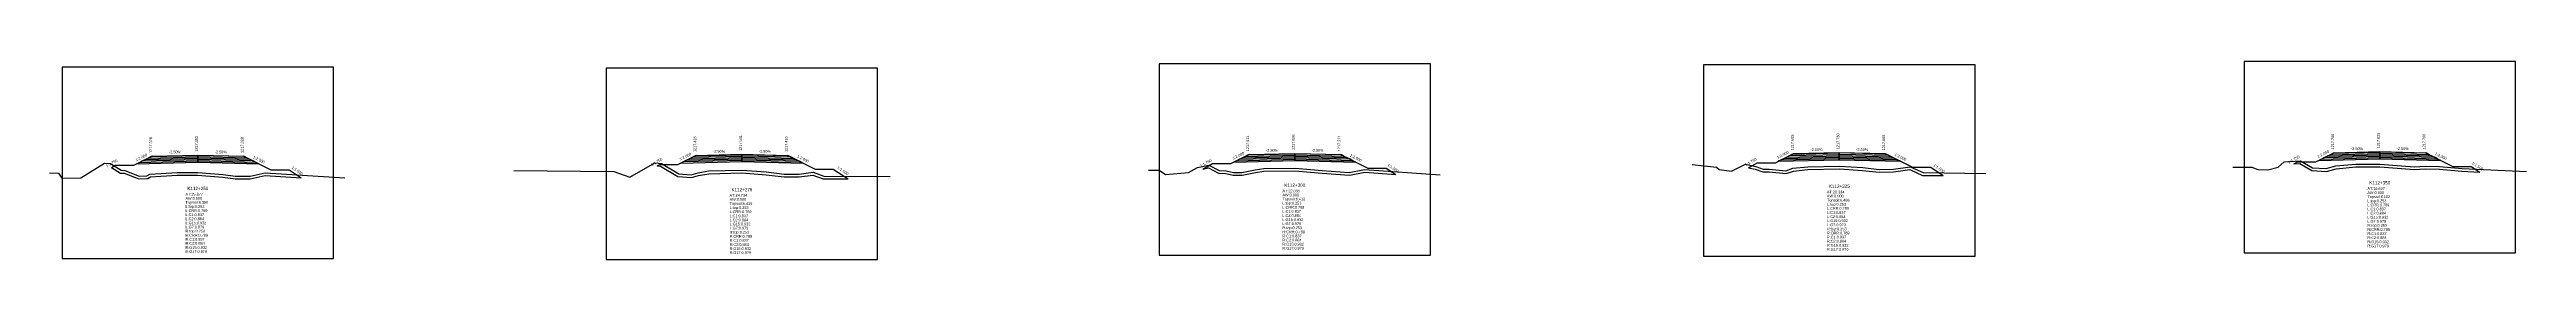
# Model space of a CAD drawing. Extents: x -7 to 78429, y 1189 to 1262.
# Drawn here: x 63124.7 to 63395.7, y 1206 to 1227.7 of the extents above; entities that cross this region are included whole.
import ezdxf
from ezdxf.enums import TextEntityAlignment as Align

# ---------------------------------------------------------------- set-up
doc = ezdxf.new("R2010")
doc.units = 0

msp = doc.modelspace()

# ---------------------------------------------------------------- linework, layer by layer
at = {"layer": 'A4_BORDER', "color": 7}
for points in [[(63126.035, 1206.104), (63155.735, 1206.104), (63155.735, 1227.104), (63126.035, 1227.104), (63126.035, 1206.104)], [(63185.571, 1205.98), (63215.271, 1205.98), (63215.271, 1226.98), (63185.571, 1226.98), (63185.571, 1205.98)], [(63246.067, 1206.468), (63275.767, 1206.468), (63275.767, 1227.468), (63246.067, 1227.468), (63246.067, 1206.468)], [(63305.653, 1206.346), (63335.353, 1206.346), (63335.353, 1227.346), (63305.653, 1227.346), (63305.653, 1206.346)], [(63364.789, 1206.727), (63394.489, 1206.727), (63394.489, 1227.727), (63364.789, 1227.727), (63364.789, 1206.727)]]:
    msp.add_lwpolyline(points, dxfattribs=at)
at = {"layer": 'CLEAR_GROUND', "color": 8}
for points in [[(63131.455, 1216.083), (63132.421, 1215.479), (63132.835, 1215.462), (63134.428, 1214.847), (63135.408, 1214.861), (63135.714, 1215.056), (63136.84, 1215.141), (63138.648, 1215.25), (63140.864, 1215.242), (63143.632, 1215.034), (63144.963, 1214.844), (63146.626, 1214.836), (63148.267, 1215.198), (63152.195, 1214.954)], [(63191.155, 1216.264), (63191.525, 1216.218), (63193.418, 1215.089), (63194.897, 1214.994), (63195.683, 1215.223), (63196.805, 1215.401), (63200.406, 1215.493), (63203.058, 1215.296), (63205.037, 1215.066), (63206.694, 1215.063), (63208.185, 1215.258), (63209.327, 1214.841), (63212.051, 1214.83)], [(63250.855, 1215.904), (63251.47, 1216.039), (63252.567, 1215.477), (63253.368, 1215.419), (63254.165, 1215.252), (63255.169, 1215.237), (63256.63, 1215.547), (63257.534, 1215.665), (63260.933, 1215.706), (63263.907, 1215.457), (63266.888, 1215.241), (63268.564, 1215.558), (63271.957, 1215.318)], [(63310.555, 1216.063), (63311.295, 1215.916), (63312.117, 1215.599), (63312.813, 1215.609), (63314.704, 1215.429), (63315.475, 1215.7), (63317.059, 1215.876), (63320.525, 1215.921), (63323.035, 1215.772), (63324.866, 1215.576), (63326.445, 1215.592), (63328.202, 1215.856), (63329.613, 1215.222), (63331.867, 1215.196)], [(63370.255, 1216.481), (63370.906, 1216.528), (63372.201, 1215.765), (63373.808, 1215.657), (63374.869, 1215.955), (63377.03, 1216.141), (63379.636, 1216.146), (63383.455, 1215.864), (63384.624, 1215.926), (63386.164, 1215.909), (63388.632, 1215.67), (63390.573, 1215.577)]]:
    msp.add_lwpolyline(points, dxfattribs=at)
at = {"layer": 'DESIGN_ROAD_TRIMMED', "color": 1}
for points in [[(63131.455, 1216.083), (63131.885, 1216.328), (63133.885, 1216.328), (63135.885, 1217.328), (63135.885, 1217.328), (63135.78, 1217.275), (63135.78, 1217.275), (63135.464, 1217.117), (63135.464, 1217.117), (63135.148, 1216.96), (63135.148, 1216.96), (63134.832, 1216.802), (63134.832, 1216.802), (63134.516, 1216.644), (63134.516, 1216.644), (63134.201, 1216.486), (63140.885, 1216.653), (63140.885, 1216.803), (63140.885, 1216.803), (63140.885, 1216.953), (63140.885, 1216.953), (63140.885, 1217.103), (63140.885, 1217.103), (63140.885, 1217.253), (63140.885, 1217.253), (63140.885, 1217.403), (63140.885, 1217.403), (63140.885, 1217.453), (63140.885, 1217.453), (63140.885, 1217.453), (63140.885, 1217.453), (63140.885, 1217.453), (63140.885, 1217.403), (63140.885, 1217.403), (63140.885, 1217.253), (63140.885, 1217.253), (63140.885, 1217.103), (63140.885, 1217.103), (63140.885, 1216.953), (63140.885, 1216.953), (63140.885, 1216.803), (63140.885, 1216.803), (63140.885, 1216.653), (63147.569, 1216.486), (63147.253, 1216.644), (63147.253, 1216.644), (63146.937, 1216.802), (63146.937, 1216.802), (63146.622, 1216.96), (63146.622, 1216.96), (63146.306, 1217.117), (63146.306, 1217.117), (63145.99, 1217.275), (63145.99, 1217.275), (63145.885, 1217.328), (63145.885, 1217.328), (63148.885, 1215.828), (63150.885, 1215.828), (63152.195, 1214.954)], [(63191.155, 1216.264), (63191.421, 1216.416), (63193.421, 1216.416), (63195.421, 1217.416), (63195.421, 1217.416), (63195.316, 1217.363), (63195.316, 1217.363), (63195, 1217.205), (63195, 1217.205), (63194.684, 1217.048), (63194.684, 1217.048), (63194.368, 1216.89), (63194.368, 1216.89), (63194.053, 1216.732), (63194.053, 1216.732), (63193.737, 1216.574), (63200.421, 1216.741), (63200.421, 1216.891), (63200.421, 1216.891), (63200.421, 1217.041), (63200.421, 1217.041), (63200.421, 1217.191), (63200.421, 1217.191), (63200.421, 1217.341), (63200.421, 1217.341), (63200.421, 1217.491), (63200.421, 1217.491), (63200.421, 1217.541), (63200.421, 1217.541), (63200.421, 1217.541), (63200.421, 1217.541), (63200.421, 1217.541), (63200.421, 1217.491), (63200.421, 1217.491), (63200.421, 1217.341), (63200.421, 1217.341), (63200.421, 1217.191), (63200.421, 1217.191), (63200.421, 1217.041), (63200.421, 1217.041), (63200.421, 1216.891), (63200.421, 1216.891), (63200.421, 1216.741), (63207.105, 1216.574), (63206.79, 1216.732), (63206.79, 1216.732), (63206.474, 1216.89), (63206.474, 1216.89), (63206.158, 1217.048), (63206.158, 1217.048), (63205.842, 1217.205), (63205.842, 1217.205), (63205.526, 1217.363), (63205.526, 1217.363), (63205.421, 1217.416), (63205.421, 1217.416), (63208.421, 1215.916), (63210.421, 1215.916), (63212.051, 1214.83)], [(63250.855, 1215.904), (63251.917, 1216.511), (63253.917, 1216.511), (63255.917, 1217.511), (63255.917, 1217.511), (63255.812, 1217.458), (63255.812, 1217.458), (63255.496, 1217.3), (63255.496, 1217.3), (63255.18, 1217.143), (63255.18, 1217.143), (63254.865, 1216.985), (63254.865, 1216.985), (63254.549, 1216.827), (63254.549, 1216.827), (63254.233, 1216.669), (63260.917, 1216.836), (63260.917, 1216.986), (63260.917, 1216.986), (63260.917, 1217.136), (63260.917, 1217.136), (63260.917, 1217.286), (63260.917, 1217.286), (63260.917, 1217.436), (63260.917, 1217.436), (63260.917, 1217.586), (63260.917, 1217.586), (63260.917, 1217.636), (63260.917, 1217.636), (63260.917, 1217.636), (63260.917, 1217.636), (63260.917, 1217.636), (63260.917, 1217.586), (63260.917, 1217.586), (63260.917, 1217.436), (63260.917, 1217.436), (63260.917, 1217.286), (63260.917, 1217.286), (63260.917, 1217.136), (63260.917, 1217.136), (63260.917, 1216.986), (63260.917, 1216.986), (63260.917, 1216.836), (63267.601, 1216.669), (63267.286, 1216.827), (63267.286, 1216.827), (63266.97, 1216.985), (63266.97, 1216.985), (63266.654, 1217.143), (63266.654, 1217.143), (63266.338, 1217.3), (63266.338, 1217.3), (63266.023, 1217.458), (63266.023, 1217.458), (63265.917, 1217.511), (63265.917, 1217.511), (63268.917, 1216.011), (63270.917, 1216.011), (63271.957, 1215.318)], [(63310.555, 1216.063), (63311.503, 1216.605), (63313.503, 1216.605), (63315.503, 1217.605), (63315.503, 1217.605), (63315.398, 1217.552), (63315.398, 1217.552), (63315.082, 1217.394), (63315.082, 1217.394), (63314.766, 1217.237), (63314.766, 1217.237), (63314.45, 1217.079), (63314.45, 1217.079), (63314.135, 1216.921), (63314.135, 1216.921), (63313.819, 1216.763), (63320.503, 1216.93), (63320.503, 1217.08), (63320.503, 1217.08), (63320.503, 1217.23), (63320.503, 1217.23), (63320.503, 1217.38), (63320.503, 1217.38), (63320.503, 1217.53), (63320.503, 1217.53), (63320.503, 1217.68), (63320.503, 1217.68), (63320.503, 1217.73), (63320.503, 1217.73), (63320.503, 1217.73), (63320.503, 1217.73), (63320.503, 1217.73), (63320.503, 1217.68), (63320.503, 1217.68), (63320.503, 1217.53), (63320.503, 1217.53), (63320.503, 1217.38), (63320.503, 1217.38), (63320.503, 1217.23), (63320.503, 1217.23), (63320.503, 1217.08), (63320.503, 1217.08), (63320.503, 1216.93), (63327.187, 1216.763), (63326.871, 1216.921), (63326.871, 1216.921), (63326.556, 1217.079), (63326.556, 1217.079), (63326.24, 1217.237), (63326.24, 1217.237), (63325.924, 1217.394), (63325.924, 1217.394), (63325.608, 1217.552), (63325.608, 1217.552), (63325.503, 1217.605), (63325.503, 1217.605), (63328.503, 1216.105), (63330.503, 1216.105), (63331.867, 1215.196)], [(63370.255, 1216.481), (63370.639, 1216.7), (63372.639, 1216.7), (63374.639, 1217.7), (63374.639, 1217.7), (63374.534, 1217.647), (63374.534, 1217.647), (63374.218, 1217.489), (63374.218, 1217.489), (63373.902, 1217.332), (63373.902, 1217.332), (63373.587, 1217.174), (63373.587, 1217.174), (63373.271, 1217.016), (63373.271, 1217.016), (63372.955, 1216.858), (63379.639, 1217.025), (63379.639, 1217.175), (63379.639, 1217.175), (63379.639, 1217.325), (63379.639, 1217.325), (63379.639, 1217.475), (63379.639, 1217.475), (63379.639, 1217.625), (63379.639, 1217.625), (63379.639, 1217.775), (63379.639, 1217.775), (63379.639, 1217.825), (63379.639, 1217.825), (63379.639, 1217.825), (63379.639, 1217.825), (63379.639, 1217.825), (63379.639, 1217.775), (63379.639, 1217.775), (63379.639, 1217.625), (63379.639, 1217.625), (63379.639, 1217.475), (63379.639, 1217.475), (63379.639, 1217.325), (63379.639, 1217.325), (63379.639, 1217.175), (63379.639, 1217.175), (63379.639, 1217.025), (63386.323, 1216.858), (63386.008, 1217.016), (63386.008, 1217.016), (63385.692, 1217.174), (63385.692, 1217.174), (63385.376, 1217.332), (63385.376, 1217.332), (63385.06, 1217.489), (63385.06, 1217.489), (63384.744, 1217.647), (63384.744, 1217.647), (63384.639, 1217.7), (63384.639, 1217.7), (63387.639, 1216.2), (63389.639, 1216.2), (63390.573, 1215.577)]]:
    msp.add_lwpolyline(points, dxfattribs=at)
at = {"layer": 'FINISHED_ROAD', "color": 2}
for points in [[(63131.885, 1216.328), (63133.885, 1216.328), (63135.885, 1217.328), (63135.885, 1217.328), (63140.885, 1217.453), (63145.885, 1217.328), (63145.885, 1217.328), (63148.885, 1215.828), (63150.885, 1215.828)], [(63191.421, 1216.416), (63193.421, 1216.416), (63195.421, 1217.416), (63195.421, 1217.416), (63200.421, 1217.541), (63205.421, 1217.416), (63205.421, 1217.416), (63208.421, 1215.916), (63210.421, 1215.916)], [(63251.917, 1216.511), (63253.917, 1216.511), (63255.917, 1217.511), (63255.917, 1217.511), (63260.917, 1217.636), (63265.917, 1217.511), (63265.917, 1217.511), (63268.917, 1216.011), (63270.917, 1216.011)], [(63311.503, 1216.605), (63313.503, 1216.605), (63315.503, 1217.605), (63315.503, 1217.605), (63320.503, 1217.73), (63325.503, 1217.605), (63325.503, 1217.605), (63328.503, 1216.105), (63330.503, 1216.105)], [(63370.639, 1216.7), (63372.639, 1216.7), (63374.639, 1217.7), (63374.639, 1217.7), (63379.639, 1217.825), (63384.639, 1217.7), (63384.639, 1217.7), (63387.639, 1216.2), (63389.639, 1216.2)]]:
    msp.add_lwpolyline(points, dxfattribs=at)
at = {"layer": 'LAYER_0', "color": 4}
for points in [[(63135.885, 1217.328), (63135.78, 1217.275), (63140.885, 1217.403), (63140.885, 1217.453)], [(63195.421, 1217.416), (63195.316, 1217.363), (63200.421, 1217.491), (63200.421, 1217.541)], [(63255.917, 1217.511), (63255.812, 1217.458), (63260.917, 1217.586), (63260.917, 1217.636)], [(63315.503, 1217.605), (63315.398, 1217.552), (63320.503, 1217.68), (63320.503, 1217.73)], [(63374.639, 1217.7), (63374.534, 1217.647), (63379.639, 1217.775), (63379.639, 1217.825)]]:
    msp.add_lwpolyline(points, dxfattribs=at)
at = {"layer": 'LAYER_1', "color": 4}
for points in [[(63135.78, 1217.275), (63135.464, 1217.117), (63140.885, 1217.253), (63140.885, 1217.403)], [(63195.316, 1217.363), (63195, 1217.205), (63200.421, 1217.341), (63200.421, 1217.491)], [(63255.812, 1217.458), (63255.496, 1217.3), (63260.917, 1217.436), (63260.917, 1217.586)], [(63315.398, 1217.552), (63315.082, 1217.394), (63320.503, 1217.53), (63320.503, 1217.68)], [(63374.534, 1217.647), (63374.218, 1217.489), (63379.639, 1217.625), (63379.639, 1217.775)]]:
    msp.add_lwpolyline(points, dxfattribs=at)
at = {"layer": 'LAYER_10', "color": 6}
for points in [[(63146.937, 1216.802), (63147.253, 1216.644), (63140.885, 1216.803), (63140.885, 1216.953)], [(63206.474, 1216.89), (63206.79, 1216.732), (63200.421, 1216.891), (63200.421, 1217.041)], [(63266.97, 1216.985), (63267.286, 1216.827), (63260.917, 1216.986), (63260.917, 1217.136)], [(63326.556, 1217.079), (63326.871, 1216.921), (63320.503, 1217.08), (63320.503, 1217.23)], [(63385.692, 1217.174), (63386.008, 1217.016), (63379.639, 1217.175), (63379.639, 1217.325)]]:
    msp.add_lwpolyline(points, dxfattribs=at)
at = {"layer": 'LAYER_11', "color": 6}
for points in [[(63267.286, 1216.827), (63267.601, 1216.669), (63260.917, 1216.836), (63260.917, 1216.986)], [(63326.871, 1216.921), (63327.187, 1216.763), (63320.503, 1216.93), (63320.503, 1217.08)], [(63386.008, 1217.016), (63386.323, 1216.858), (63379.639, 1217.025), (63379.639, 1217.175)], [(63147.253, 1216.644), (63147.569, 1216.486), (63140.885, 1216.653), (63140.885, 1216.803)], [(63206.79, 1216.732), (63207.105, 1216.574), (63200.421, 1216.741), (63200.421, 1216.891)]]:
    msp.add_lwpolyline(points, dxfattribs=at)
at = {"layer": 'LAYER_2', "color": 4}
for points in [[(63135.464, 1217.117), (63135.148, 1216.96), (63140.885, 1217.103), (63140.885, 1217.253)], [(63195, 1217.205), (63194.684, 1217.048), (63200.421, 1217.191), (63200.421, 1217.341)], [(63255.496, 1217.3), (63255.18, 1217.143), (63260.917, 1217.286), (63260.917, 1217.436)], [(63315.082, 1217.394), (63314.766, 1217.237), (63320.503, 1217.38), (63320.503, 1217.53)], [(63374.218, 1217.489), (63373.902, 1217.332), (63379.639, 1217.475), (63379.639, 1217.625)]]:
    msp.add_lwpolyline(points, dxfattribs=at)
at = {"layer": 'LAYER_3', "color": 4}
for points in [[(63135.148, 1216.96), (63134.832, 1216.802), (63140.885, 1216.953), (63140.885, 1217.103)], [(63194.684, 1217.048), (63194.368, 1216.89), (63200.421, 1217.041), (63200.421, 1217.191)], [(63255.18, 1217.143), (63254.865, 1216.985), (63260.917, 1217.136), (63260.917, 1217.286)], [(63314.766, 1217.237), (63314.45, 1217.079), (63320.503, 1217.23), (63320.503, 1217.38)], [(63373.902, 1217.332), (63373.587, 1217.174), (63379.639, 1217.325), (63379.639, 1217.475)]]:
    msp.add_lwpolyline(points, dxfattribs=at)
at = {"layer": 'LAYER_4', "color": 4}
for points in [[(63134.832, 1216.802), (63134.516, 1216.644), (63140.885, 1216.803), (63140.885, 1216.953)], [(63194.368, 1216.89), (63194.053, 1216.732), (63200.421, 1216.891), (63200.421, 1217.041)], [(63254.865, 1216.985), (63254.549, 1216.827), (63260.917, 1216.986), (63260.917, 1217.136)], [(63314.45, 1217.079), (63314.135, 1216.921), (63320.503, 1217.08), (63320.503, 1217.23)], [(63373.587, 1217.174), (63373.271, 1217.016), (63379.639, 1217.175), (63379.639, 1217.325)]]:
    msp.add_lwpolyline(points, dxfattribs=at)
at = {"layer": 'LAYER_5', "color": 4}
for points in [[(63254.549, 1216.827), (63254.233, 1216.669), (63260.917, 1216.836), (63260.917, 1216.986)], [(63314.135, 1216.921), (63313.819, 1216.763), (63320.503, 1216.93), (63320.503, 1217.08)], [(63373.271, 1217.016), (63372.955, 1216.858), (63379.639, 1217.025), (63379.639, 1217.175)], [(63134.516, 1216.644), (63134.201, 1216.486), (63140.885, 1216.653), (63140.885, 1216.803)], [(63194.053, 1216.732), (63193.737, 1216.574), (63200.421, 1216.741), (63200.421, 1216.891)]]:
    msp.add_lwpolyline(points, dxfattribs=at)
at = {"layer": 'LAYER_6', "color": 6}
for points in [[(63145.885, 1217.328), (63145.99, 1217.275), (63140.885, 1217.403), (63140.885, 1217.453)], [(63205.421, 1217.416), (63205.526, 1217.363), (63200.421, 1217.491), (63200.421, 1217.541)], [(63265.917, 1217.511), (63266.023, 1217.458), (63260.917, 1217.586), (63260.917, 1217.636)], [(63325.503, 1217.605), (63325.608, 1217.552), (63320.503, 1217.68), (63320.503, 1217.73)], [(63384.639, 1217.7), (63384.744, 1217.647), (63379.639, 1217.775), (63379.639, 1217.825)]]:
    msp.add_lwpolyline(points, dxfattribs=at)
at = {"layer": 'LAYER_7', "color": 6}
for points in [[(63145.99, 1217.275), (63146.306, 1217.117), (63140.885, 1217.253), (63140.885, 1217.403)], [(63205.526, 1217.363), (63205.842, 1217.205), (63200.421, 1217.341), (63200.421, 1217.491)], [(63266.023, 1217.458), (63266.338, 1217.3), (63260.917, 1217.436), (63260.917, 1217.586)], [(63325.608, 1217.552), (63325.924, 1217.394), (63320.503, 1217.53), (63320.503, 1217.68)], [(63384.744, 1217.647), (63385.06, 1217.489), (63379.639, 1217.625), (63379.639, 1217.775)]]:
    msp.add_lwpolyline(points, dxfattribs=at)
at = {"layer": 'LAYER_8', "color": 6}
for points in [[(63146.306, 1217.117), (63146.622, 1216.96), (63140.885, 1217.103), (63140.885, 1217.253)], [(63205.842, 1217.205), (63206.158, 1217.048), (63200.421, 1217.191), (63200.421, 1217.341)], [(63266.338, 1217.3), (63266.654, 1217.143), (63260.917, 1217.286), (63260.917, 1217.436)], [(63325.924, 1217.394), (63326.24, 1217.237), (63320.503, 1217.38), (63320.503, 1217.53)], [(63385.06, 1217.489), (63385.376, 1217.332), (63379.639, 1217.475), (63379.639, 1217.625)]]:
    msp.add_lwpolyline(points, dxfattribs=at)
at = {"layer": 'LAYER_9', "color": 6}
for points in [[(63146.622, 1216.96), (63146.937, 1216.802), (63140.885, 1216.953), (63140.885, 1217.103)], [(63206.158, 1217.048), (63206.474, 1216.89), (63200.421, 1217.041), (63200.421, 1217.191)], [(63266.654, 1217.143), (63266.97, 1216.985), (63260.917, 1217.136), (63260.917, 1217.286)], [(63326.24, 1217.237), (63326.556, 1217.079), (63320.503, 1217.23), (63320.503, 1217.38)], [(63385.376, 1217.332), (63385.692, 1217.174), (63379.639, 1217.325), (63379.639, 1217.475)]]:
    msp.add_lwpolyline(points, dxfattribs=at)
at = {"layer": 'NATURAL_GROUND', "color": 3}
for points in [[(63124.657, 1215.506), (63125.633, 1215.45), (63125.987, 1214.913), (63128.064, 1214.954), (63130.683, 1216.556), (63131.338, 1216.51), (63132.513, 1215.775), (63132.897, 1215.759), (63134.482, 1215.148), (63135.319, 1215.16), (63135.617, 1215.35), (63136.82, 1215.441), (63138.64, 1215.55), (63140.876, 1215.542), (63143.665, 1215.332), (63144.985, 1215.144), (63146.594, 1215.136), (63148.244, 1215.5), (63156.961, 1214.959)], [(63175.45, 1215.759), (63186.401, 1215.654), (63188.139, 1215.029), (63190.907, 1216.598), (63191.625, 1216.507), (63193.509, 1215.384), (63194.863, 1215.296), (63195.617, 1215.517), (63196.777, 1215.701), (63200.413, 1215.793), (63203.086, 1215.595), (63205.055, 1215.366), (63206.675, 1215.363), (63208.219, 1215.565), (63209.381, 1215.141), (63216.652, 1215.11)], [(63244.892, 1215.797), (63246.083, 1215.796), (63246.771, 1215.307), (63249.291, 1215.54), (63250.274, 1216.084), (63251.511, 1216.355), (63252.649, 1215.772), (63253.41, 1215.717), (63254.198, 1215.552), (63255.139, 1215.537), (63256.579, 1215.843), (63257.512, 1215.965), (63260.943, 1216.006), (63263.93, 1215.756), (63266.87, 1215.543), (63268.546, 1215.86), (63276.829, 1215.274)], [(63304.39, 1216.418), (63307.049, 1216.111), (63307.35, 1215.853), (63308.72, 1215.67), (63310.223, 1216.435), (63311.379, 1216.205), (63312.171, 1215.9), (63312.825, 1215.909), (63314.667, 1215.734), (63315.408, 1215.994), (63317.04, 1216.176), (63320.532, 1216.221), (63323.06, 1216.072), (63324.88, 1215.876), (63326.421, 1215.892), (63328.245, 1216.166), (63329.679, 1215.521), (63336.521, 1215.443)], [(63363.555, 1216.12), (63365.638, 1216.126), (63366.305, 1215.877), (63367.386, 1215.822), (63368.537, 1216.118), (63369.167, 1216.703), (63370.977, 1216.833), (63372.292, 1216.06), (63373.776, 1215.96), (63374.815, 1216.251), (63377.017, 1216.441), (63379.647, 1216.446), (63383.458, 1216.165), (63384.618, 1216.226), (63386.18, 1216.209), (63388.653, 1215.969), (63395.692, 1215.632)]]:
    msp.add_lwpolyline(points, dxfattribs=at)
at = {"layer": 'STRUCTURE_LEFT', "color": 4}
for points in [[(63135.885, 1217.328), (63135.78, 1217.275), (63135.78, 1217.275), (63135.464, 1217.117), (63135.464, 1217.117), (63135.148, 1216.96), (63135.148, 1216.96), (63134.832, 1216.802), (63134.832, 1216.802), (63134.516, 1216.644), (63134.516, 1216.644), (63134.201, 1216.486), (63140.885, 1216.653), (63140.885, 1216.803), (63140.885, 1216.803), (63140.885, 1216.953), (63140.885, 1216.953), (63140.885, 1217.103), (63140.885, 1217.103), (63140.885, 1217.253), (63140.885, 1217.253), (63140.885, 1217.403), (63140.885, 1217.403), (63140.885, 1217.453), (63140.885, 1217.453)], [(63195.421, 1217.416), (63195.316, 1217.363), (63195.316, 1217.363), (63195, 1217.205), (63195, 1217.205), (63194.684, 1217.048), (63194.684, 1217.048), (63194.368, 1216.89), (63194.368, 1216.89), (63194.053, 1216.732), (63194.053, 1216.732), (63193.737, 1216.574), (63200.421, 1216.741), (63200.421, 1216.891), (63200.421, 1216.891), (63200.421, 1217.041), (63200.421, 1217.041), (63200.421, 1217.191), (63200.421, 1217.191), (63200.421, 1217.341), (63200.421, 1217.341), (63200.421, 1217.491), (63200.421, 1217.491), (63200.421, 1217.541), (63200.421, 1217.541)], [(63255.917, 1217.511), (63255.812, 1217.458), (63255.812, 1217.458), (63255.496, 1217.3), (63255.496, 1217.3), (63255.18, 1217.143), (63255.18, 1217.143), (63254.865, 1216.985), (63254.865, 1216.985), (63254.549, 1216.827), (63254.549, 1216.827), (63254.233, 1216.669), (63260.917, 1216.836), (63260.917, 1216.986), (63260.917, 1216.986), (63260.917, 1217.136), (63260.917, 1217.136), (63260.917, 1217.286), (63260.917, 1217.286), (63260.917, 1217.436), (63260.917, 1217.436), (63260.917, 1217.586), (63260.917, 1217.586), (63260.917, 1217.636), (63260.917, 1217.636)], [(63315.503, 1217.605), (63315.398, 1217.552), (63315.398, 1217.552), (63315.082, 1217.394), (63315.082, 1217.394), (63314.766, 1217.237), (63314.766, 1217.237), (63314.45, 1217.079), (63314.45, 1217.079), (63314.135, 1216.921), (63314.135, 1216.921), (63313.819, 1216.763), (63320.503, 1216.93), (63320.503, 1217.08), (63320.503, 1217.08), (63320.503, 1217.23), (63320.503, 1217.23), (63320.503, 1217.38), (63320.503, 1217.38), (63320.503, 1217.53), (63320.503, 1217.53), (63320.503, 1217.68), (63320.503, 1217.68), (63320.503, 1217.73), (63320.503, 1217.73)], [(63374.639, 1217.7), (63374.534, 1217.647), (63374.534, 1217.647), (63374.218, 1217.489), (63374.218, 1217.489), (63373.902, 1217.332), (63373.902, 1217.332), (63373.587, 1217.174), (63373.587, 1217.174), (63373.271, 1217.016), (63373.271, 1217.016), (63372.955, 1216.858), (63379.639, 1217.025), (63379.639, 1217.175), (63379.639, 1217.175), (63379.639, 1217.325), (63379.639, 1217.325), (63379.639, 1217.475), (63379.639, 1217.475), (63379.639, 1217.625), (63379.639, 1217.625), (63379.639, 1217.775), (63379.639, 1217.775), (63379.639, 1217.825), (63379.639, 1217.825)]]:
    msp.add_lwpolyline(points, dxfattribs=at)
at = {"layer": 'STRUCTURE_RIGHT', "color": 6}
for points in [[(63140.885, 1217.453), (63140.885, 1217.453), (63140.885, 1217.403), (63140.885, 1217.403), (63140.885, 1217.253), (63140.885, 1217.253), (63140.885, 1217.103), (63140.885, 1217.103), (63140.885, 1216.953), (63140.885, 1216.953), (63140.885, 1216.803), (63140.885, 1216.803), (63140.885, 1216.653), (63147.569, 1216.486), (63147.253, 1216.644), (63147.253, 1216.644), (63146.937, 1216.802), (63146.937, 1216.802), (63146.622, 1216.96), (63146.622, 1216.96), (63146.306, 1217.117), (63146.306, 1217.117), (63145.99, 1217.275), (63145.99, 1217.275), (63145.885, 1217.328)], [(63200.421, 1217.541), (63200.421, 1217.541), (63200.421, 1217.491), (63200.421, 1217.491), (63200.421, 1217.341), (63200.421, 1217.341), (63200.421, 1217.191), (63200.421, 1217.191), (63200.421, 1217.041), (63200.421, 1217.041), (63200.421, 1216.891), (63200.421, 1216.891), (63200.421, 1216.741), (63207.105, 1216.574), (63206.79, 1216.732), (63206.79, 1216.732), (63206.474, 1216.89), (63206.474, 1216.89), (63206.158, 1217.048), (63206.158, 1217.048), (63205.842, 1217.205), (63205.842, 1217.205), (63205.526, 1217.363), (63205.526, 1217.363), (63205.421, 1217.416)], [(63260.917, 1217.636), (63260.917, 1217.636), (63260.917, 1217.586), (63260.917, 1217.586), (63260.917, 1217.436), (63260.917, 1217.436), (63260.917, 1217.286), (63260.917, 1217.286), (63260.917, 1217.136), (63260.917, 1217.136), (63260.917, 1216.986), (63260.917, 1216.986), (63260.917, 1216.836), (63267.601, 1216.669), (63267.286, 1216.827), (63267.286, 1216.827), (63266.97, 1216.985), (63266.97, 1216.985), (63266.654, 1217.143), (63266.654, 1217.143), (63266.338, 1217.3), (63266.338, 1217.3), (63266.023, 1217.458), (63266.023, 1217.458), (63265.917, 1217.511)], [(63320.503, 1217.73), (63320.503, 1217.73), (63320.503, 1217.68), (63320.503, 1217.68), (63320.503, 1217.53), (63320.503, 1217.53), (63320.503, 1217.38), (63320.503, 1217.38), (63320.503, 1217.23), (63320.503, 1217.23), (63320.503, 1217.08), (63320.503, 1217.08), (63320.503, 1216.93), (63327.187, 1216.763), (63326.871, 1216.921), (63326.871, 1216.921), (63326.556, 1217.079), (63326.556, 1217.079), (63326.24, 1217.237), (63326.24, 1217.237), (63325.924, 1217.394), (63325.924, 1217.394), (63325.608, 1217.552), (63325.608, 1217.552), (63325.503, 1217.605)], [(63379.639, 1217.825), (63379.639, 1217.825), (63379.639, 1217.775), (63379.639, 1217.775), (63379.639, 1217.625), (63379.639, 1217.625), (63379.639, 1217.475), (63379.639, 1217.475), (63379.639, 1217.325), (63379.639, 1217.325), (63379.639, 1217.175), (63379.639, 1217.175), (63379.639, 1217.025), (63386.323, 1216.858), (63386.008, 1217.016), (63386.008, 1217.016), (63385.692, 1217.174), (63385.692, 1217.174), (63385.376, 1217.332), (63385.376, 1217.332), (63385.06, 1217.489), (63385.06, 1217.489), (63384.744, 1217.647), (63384.744, 1217.647), (63384.639, 1217.7)]]:
    msp.add_lwpolyline(points, dxfattribs=at)

# ---------------------------------------------------------------- texts
at = {"layer": 'INFO_TEXT'}
for s, p in [('AT:25.877', (63139.535, 1213.004)), ('AW:0.000', (63139.535, 1212.554)), ('Topsoil:6.350', (63139.535, 1212.104)), ('L:top:0.253', (63139.535, 1211.654)), ('AT:24.734', (63199.071, 1212.88)), ('AW:0.000', (63199.071, 1212.43)), ('Topsoil:6.410', (63199.071, 1211.98)), ('L:top:0.253', (63199.071, 1211.53)), ('AT:22.035', (63259.567, 1213.368)), ('AW:0.000', (63259.567, 1212.918)), ('Topsoil:6.412', (63259.567, 1212.468)), ('L:top:0.253', (63259.567, 1212.018)), ('L:CRR:0.789', (63259.567, 1211.568)), ('AT:20.334', (63319.153, 1213.246)), ('AW:0.000', (63319.153, 1212.796)), ('Topsoil:6.486', (63319.153, 1212.346)), ('L:top:0.253', (63319.153, 1211.896)), ('L:CRR:0.789', (63319.153, 1211.446)), ('AT:16.607', (63378.289, 1213.627)), ('AW:0.000', (63378.289, 1213.177)), ('Topsoil:6.182', (63378.289, 1212.727)), ('L:top:0.253', (63378.289, 1212.277)), ('L:CRR:0.789', (63378.289, 1211.827)), ('L:C1:0.837', (63378.289, 1211.377)), ('L:CRR:0.789', (63139.535, 1211.204)), ('L:C1:0.837', (63139.535, 1210.754)), ('L:C2:0.884', (63139.535, 1210.304)), ('L:G15:0.932', (63139.535, 1209.854)), ('L:G7:0.979', (63139.535, 1209.404)), ('R:top:0.253', (63139.535, 1208.954)), ('L:CRR:0.789', (63199.071, 1211.08)), ('L:C1:0.837', (63199.071, 1210.63)), ('L:C2:0.884', (63199.071, 1210.18)), ('L:G15:0.932', (63199.071, 1209.73)), ('L:G7:0.979', (63199.071, 1209.28)), ('R:top:0.253', (63199.071, 1208.83)), ('L:C1:0.837', (63259.567, 1211.118)), ('L:C2:0.884', (63259.567, 1210.668)), ('L:G15:0.932', (63259.567, 1210.218)), ('L:G7:0.979', (63259.567, 1209.768)), ('R:top:0.253', (63259.567, 1209.318)), ('R:CRR:0.789', (63259.567, 1208.868)), ('L:C1:0.837', (63319.153, 1210.996)), ('L:C2:0.884', (63319.153, 1210.546)), ('L:G15:0.932', (63319.153, 1210.096)), ('L:G7:0.979', (63319.153, 1209.646)), ('R:top:0.253', (63319.153, 1209.196)), ('R:CRR:0.789', (63319.153, 1208.746)), ('L:C2:0.884', (63378.289, 1210.927)), ('L:G15:0.932', (63378.289, 1210.477)), ('L:G7:0.979', (63378.289, 1210.027)), ('R:top:0.253', (63378.289, 1209.577)), ('R:CRR:0.789', (63378.289, 1209.127)), ('R:C1:0.837', (63378.289, 1208.677)), ('R:CRR:0.789', (63139.535, 1208.504)), ('R:C1:0.837', (63139.535, 1208.054)), ('R:C2:0.884', (63139.535, 1207.604)), ('R:G15:0.932', (63139.535, 1207.154)), ('R:G17:0.979', (63139.535, 1206.704)), ('R:CRR:0.789', (63199.071, 1208.38)), ('R:C1:0.837', (63199.071, 1207.93)), ('R:C2:0.884', (63199.071, 1207.48)), ('R:G15:0.932', (63199.071, 1207.03)), ('R:G17:0.979', (63199.071, 1206.58)), ('R:C1:0.837', (63259.567, 1208.418)), ('R:C2:0.884', (63259.567, 1207.968)), ('R:G15:0.932', (63259.567, 1207.518)), ('R:G17:0.979', (63259.567, 1207.068)), ('R:C1:0.837', (63319.153, 1208.296)), ('R:C2:0.884', (63319.153, 1207.846)), ('R:G15:0.932', (63319.153, 1207.396)), ('R:G17:0.979', (63319.153, 1206.946)), ('R:C2:0.884', (63378.289, 1208.227)), ('R:G15:0.932', (63378.289, 1207.777)), ('R:G17:0.979', (63378.289, 1207.327))]:
    msp.add_text(s, height=0.3, dxfattribs=at).set_placement(p)
at = {"layer": 'LEFT_TEXT_H'}
for s, p in [('1217.700', (63374.639, 1218.06)), ('1217.328', (63135.885, 1217.688)), ('1217.416', (63195.421, 1217.776)), ('1217.511', (63255.917, 1217.871)), ('1217.605', (63315.503, 1217.965))]:
    msp.add_text(s, height=0.3, rotation=90, dxfattribs=at).set_placement(p)
at = {"layer": 'POINT_TEXT_H'}
for s, p in [('1217.730', (63320.503, 1218.09)), ('1217.825', (63379.639, 1218.185)), ('1217.453', (63140.885, 1217.813)), ('1217.541', (63200.421, 1217.901)), ('1217.636', (63260.917, 1217.996))]:
    msp.add_text(s, height=0.3, rotation=90, dxfattribs=at).set_placement(p)
at = {"layer": 'RIGHT_TEXT_H'}
for s, p in [('1217.700', (63384.639, 1218.06)), ('1217.328', (63145.885, 1217.688)), ('1217.416', (63205.421, 1217.776)), ('1217.511', (63265.917, 1217.871)), ('1217.605', (63325.503, 1217.965))]:
    msp.add_text(s, height=0.3, rotation=90, dxfattribs=at).set_placement(p)
at = {"layer": 'SLOPE_left'}
for s, rotation, p in [('1:1.750', 29.745, (63131.581, 1216.362)), ('1:2.000', 26.565, (63134.804, 1216.989)), ('1:1.750', 29.745, (63191.199, 1216.496)), ('1:2.000', 26.565, (63194.341, 1217.077)), ('1:1.750', 29.745, (63251.297, 1216.364)), ('1:2.000', 26.565, (63254.837, 1217.172)), ('1:1.750', 29.745, (63310.94, 1216.49)), ('1:2.000', 26.565, (63314.423, 1217.266)), ('1:1.750', 29.745, (63370.358, 1216.747)), ('1:2.000', 26.565, (63373.559, 1217.361))]:
    msp.add_text(s, height=0.3, rotation=rotation, dxfattribs=at).set_placement(p, align=Align.BOTTOM_CENTER)
at = {"layer": 'SLOPE_right'}
for s, rotation, p in [('1:2.000', -26.565, (63147.465, 1216.739)), ('1:2.000', -26.565, (63207.002, 1216.827)), ('1:2.000', -26.565, (63267.498, 1216.922)), ('1:2.000', -26.565, (63327.084, 1217.016)), ('1:2.000', -26.565, (63386.22, 1217.111)), ('1:1.500', -33.69, (63151.64, 1215.541)), ('1:1.500', -33.69, (63211.336, 1215.523)), ('1:1.500', -33.69, (63271.537, 1215.814)), ('1:1.500', -33.69, (63331.285, 1215.8)), ('1:1.500', -33.69, (63390.206, 1216.038))]:
    msp.add_text(s, height=0.3, rotation=rotation, dxfattribs=at).set_placement(p, align=Align.BOTTOM_CENTER)
at = {"layer": 'SLOPE_TEXT'}
for p in [(63138.385, 1217.63), (63143.385, 1217.63), (63197.921, 1217.718), (63202.921, 1217.718), (63258.417, 1217.813), (63263.417, 1217.813), (63318.003, 1217.908), (63323.003, 1217.908), (63377.139, 1218.003), (63382.139, 1218.003)]:
    msp.add_text('-2.50%', height=0.3, dxfattribs=at).set_placement(p, align=Align.CENTER)
at = {"layer": 'STATION_TITLE'}
for s, p in [('K112+300', (63260.917, 1213.968)), ('K112+350', (63379.639, 1214.227)), ('K112+250', (63140.885, 1213.604)), ('K112+275', (63200.421, 1213.48)), ('K112+325', (63320.503, 1213.846))]:
    msp.add_text(s, height=0.36, dxfattribs=at).set_placement(p, align=Align.CENTER)

doc.saveas('drawing.dxf')
